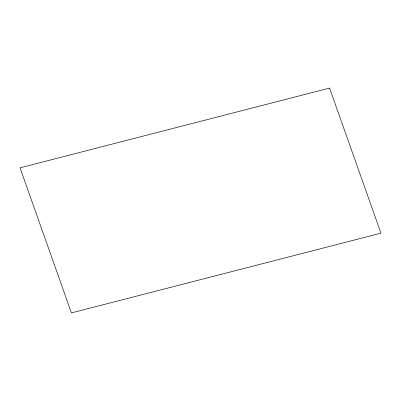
<?xml version="1.0" encoding="UTF-8"?>
<svg xmlns="http://www.w3.org/2000/svg" width="401" height="401" viewBox="0 0 401 401"><rect width="100%" height="100%" fill="white"/><g stroke="black" fill="none" stroke-linecap="round" stroke-linejoin="round"><path stroke-width="0.6" d="M329.572 88.085L20.05 167.829L71.428 312.915L380.95 233.171L329.572 88.085"/></g></svg>
